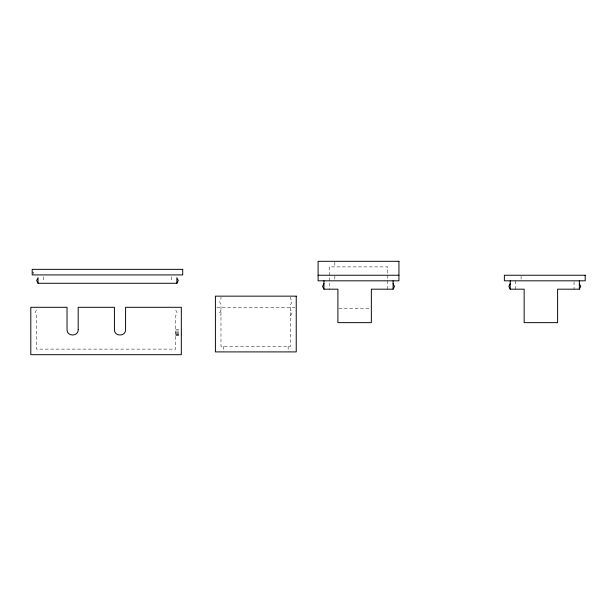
<?xml version="1.0" encoding="UTF-8"?>
<svg xmlns="http://www.w3.org/2000/svg" width="616" height="616" viewBox="0 0 616 616"><rect width="100%" height="100%" fill="white"/><g stroke="black" fill="none" stroke-linecap="round" stroke-linejoin="round"><path stroke-width="0.46" stroke-dasharray="3.08 2.31" d="M36.375 310.094L34.981 312.882L36.375 315.669L36.375 349.118L175.745 349.118L175.745 315.669L177.139 312.882L175.745 310.094M220.975 310.094L219.581 312.882L220.975 315.669M290.66 315.669L292.053 312.882L290.66 310.094M32.194 272.133L33.587 272.133L33.587 273.989M216.794 307.299L294.841 307.299M338.854 308.701L370.393 308.701M175.745 329.606L181.32 329.606M175.745 331.046L181.32 331.046M175.745 332.394L181.32 332.394M175.745 333.541L181.32 333.541M175.745 334.434L181.32 334.434M175.745 334.989L181.32 334.989M175.745 335.181L181.32 335.181M574.05 281.751L574.05 289.181M521.09 276.176L521.09 279.895M515.515 280.819L515.515 289.181M387.787 289.181L387.787 266.882L329.252 266.882L329.252 289.181M334.827 262.239L334.827 266.882M334.827 276.176L334.827 279.895M290.66 297.081L290.66 298.937L292.053 301.725L290.66 304.512L290.66 346.331L220.975 346.331L220.975 304.512L219.581 301.725L220.975 298.937L220.975 297.081M288.149 346.331L288.149 351.905M223.485 346.331L223.485 351.905M171.564 276.776L171.564 281.42M43.343 276.776L43.343 281.42"/><path stroke-width="0.92" d="M176.861 283.283L178.255 280.496L176.861 277.708L176.861 283.283L38.046 283.283L36.652 280.496L38.046 277.708L38.046 283.283M323.962 283.606L322.568 286.394L323.962 289.181L337.899 289.181L337.899 322.638L371.348 322.638L371.348 289.181L393.085 289.181L394.479 286.394L393.085 283.606M510.217 283.606L508.824 286.394L510.217 289.181L524.154 289.181L524.154 322.638L557.603 322.638L557.603 289.181L579.348 289.181L580.742 286.394L579.348 283.606M318.102 275.244L398.937 275.244M579.348 280.819L579.348 289.181M510.217 280.819L510.217 289.181M393.085 280.819L393.085 289.181M323.962 280.819L323.962 289.181M78.186 329.606C78.455 336.767 66.767 336.767 67.036 329.606L67.036 307.299L30.8 307.299L30.8 354.693L181.32 354.693L181.32 307.299L125.572 307.299L125.572 329.606C125.841 336.767 114.153 336.767 114.422 329.606L114.422 307.299L78.186 307.299L78.186 329.606M398.937 261.307L318.102 261.307L318.102 280.819L398.937 280.819L398.937 261.307M182.713 269.346L32.194 269.346L32.194 274.921L182.713 274.921L182.713 269.346M585.2 275.244L504.365 275.244L504.365 280.819L585.2 280.819L585.2 275.244M296.234 296.15L215.4 296.15L215.4 351.905L296.234 351.905L296.234 296.15"/></g></svg>
